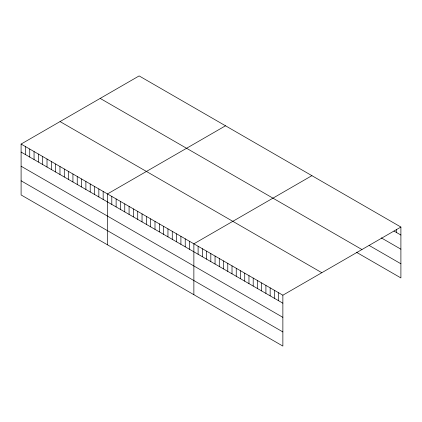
<?xml version="1.0" encoding="UTF-8"?>
<svg xmlns="http://www.w3.org/2000/svg" width="422" height="422" viewBox="0 0 422 422"><rect width="100%" height="100%" fill="white"/><g stroke="black" fill="none" stroke-linecap="round" stroke-linejoin="round"><path stroke-width="0.63" d="M21.1 144.066L282.867 295.194L282.867 346.082L21.1 194.953L21.1 144.066L139.133 75.918L400.9 227.047L400.9 277.934L356.4 252.245M225.517 125.793L107.483 193.935L107.483 244.823M311.9 175.663L193.867 243.81L193.867 294.698M282.867 295.194L400.9 227.047M394.011 231.066L400.9 235.043M381.298 237.881L400.9 249.196M369.113 245.43L400.9 263.782M100.183 98.405L361.949 249.534M60.051 121.578L321.817 272.707M21.1 152.062L282.867 303.191M21.1 166.215L282.867 317.344M21.1 180.795L282.867 331.929M396.664 229.521L396.664 232.596M278.631 292.747L278.631 300.744M274.39 290.299L274.39 298.296M270.154 287.851L270.154 295.848M265.913 285.404L265.913 293.401M261.677 282.962L261.677 290.958M257.436 280.514L257.436 288.511M253.2 278.066L253.2 286.063M248.964 275.619L248.964 283.616M244.723 273.171L244.723 281.168M240.487 270.724L240.487 278.72M236.246 268.276L236.246 276.273M232.01 265.834L232.01 273.831M227.769 263.386L227.769 271.383M223.533 260.938L223.533 268.935M219.292 258.491L219.292 266.488M215.056 256.043L215.056 264.04M210.821 253.596L210.821 261.593M206.58 251.148L206.58 259.145M202.344 248.706L202.344 256.697M198.103 246.258L198.103 254.255M189.547 241.315L189.547 249.312M185.226 238.82L185.226 246.817M180.906 236.331L180.906 244.327M176.591 233.835L176.591 241.832M172.271 231.34L172.271 239.337M167.951 228.851L167.951 236.842M163.63 226.356L163.63 234.352M159.31 223.86L159.31 231.857M154.995 221.365L154.995 229.362M150.675 218.876L150.675 226.867M146.355 216.38L146.355 224.377M142.035 213.885L142.035 221.882M137.72 211.39L137.72 219.387M133.399 208.901L133.399 216.897M129.079 206.405L129.079 214.402M124.759 203.91L124.759 211.907M120.439 201.415L120.439 209.412M116.124 198.926L116.124 206.922M111.804 196.43L111.804 204.427M103.163 191.446L103.163 199.437M98.843 188.95L98.843 196.947M94.528 186.455L94.528 194.452M90.208 183.96L90.208 191.957M85.888 181.471L85.888 189.467M81.567 178.975L81.567 186.972M77.247 176.48L77.247 184.477M72.932 173.985L72.932 181.982M68.612 171.496L68.612 179.492M64.292 169L64.292 176.997M59.971 166.505L59.971 174.502M55.651 164.016L55.651 172.007M51.336 161.52L51.336 169.517M47.016 159.025L47.016 167.022M42.696 156.53L42.696 164.527M38.376 154.041L38.376 162.037M34.055 151.545L34.055 159.542M29.74 149.05L29.74 157.047M25.42 146.555L25.42 154.552"/></g></svg>
